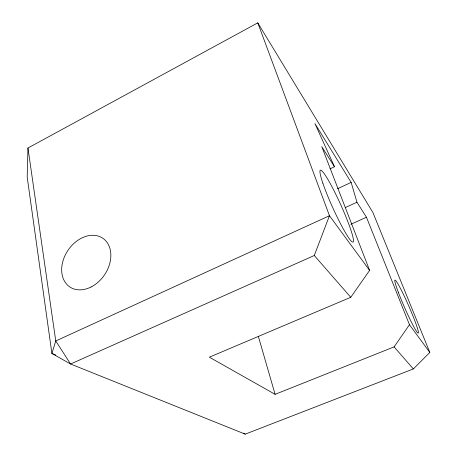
<?xml version="1.0" encoding="UTF-8"?>
<svg xmlns="http://www.w3.org/2000/svg" width="457" height="457" viewBox="0 0 457 457"><rect width="100%" height="100%" fill="white"/><g stroke="black" fill="none" stroke-linecap="round" stroke-linejoin="round"><path stroke-width="0.69" d="M27.957 148.028L27.186 177.013L51.898 353.472L70.578 364.006L245.22 434.15L413.362 368.93L429.814 352.444L372.918 212.528L257.771 22.85L27.957 148.028L55.754 340.979L70.578 364.006L314.285 255.503L329.468 215.721L257.771 22.85M334.49 166.748L321.774 146.668L369.604 270.401L350.77 297.279L209.363 357.18L275.103 394.334L394.105 346.886L409.466 324.716L366.463 217.246L356.963 202.234L351.153 182.394L314.953 123.619L334.49 166.748L329.983 168.89M337.569 188.73L351.153 182.394M345.309 207.575L356.963 202.234M350.879 224.273L366.463 217.246M55.857 355.083L51.898 353.472L55.754 340.979L329.468 215.721L369.604 270.401M243.381 433.156L245.22 434.15M314.285 255.503L350.77 297.279M394.105 346.886L413.362 368.93M409.466 324.716L429.814 352.444M258.371 336.461L275.103 394.334M322.836 183.137A39.519 4.25 65.6 0 0 351.873 241.69A39.519 4.25 65.6 0 0 335.547 193.751A39.519 4.25 65.6 0 0 322.836 183.137M398.373 292.429A28.934 2.222 66.3 0 0 418.052 333.113A28.934 2.222 66.3 0 0 403.4 294.331A28.934 2.222 66.3 0 0 398.373 292.429M91.092 286.973A29.419 22.01 -55.8 0 0 104.722 239.765A29.419 22.01 -55.8 0 0 62.963 260.97A29.419 22.01 -55.8 0 0 91.092 286.973"/></g></svg>
